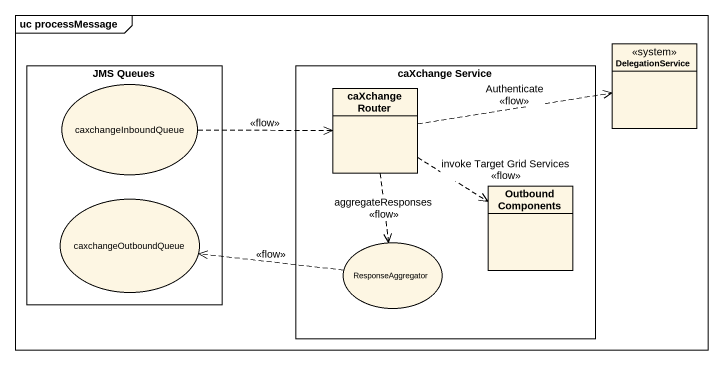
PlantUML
@startuml
mainframe uc processMessage
allowmixing
hide circle
hide empty members
class DelegationService <<system>>
rectangle "JMS Queues" as JMS_Queues {
  usecase caxchangeInboundQueue
  usecase caxchangeOutboundQueue
}
rectangle "caXchange Service" as caXchange_Service {
  class "caXchange Router" as caXchange_Router
  class "Outbound Components" as Outbound_Components
  usecase ResponseAggregator
}
caxchangeInboundQueue .right.> caXchange_Router : <<flow>>
caXchange_Router .right.> DelegationService : Authenticate\n<<flow>>
caXchange_Router ..> Outbound_Components : invoke Target Grid Services\n<<flow>>
caXchange_Router ..> ResponseAggregator : aggregateResponses\n<<flow>>
ResponseAggregator .left.> caxchangeOutboundQueue : <<flow>>
@enduml
